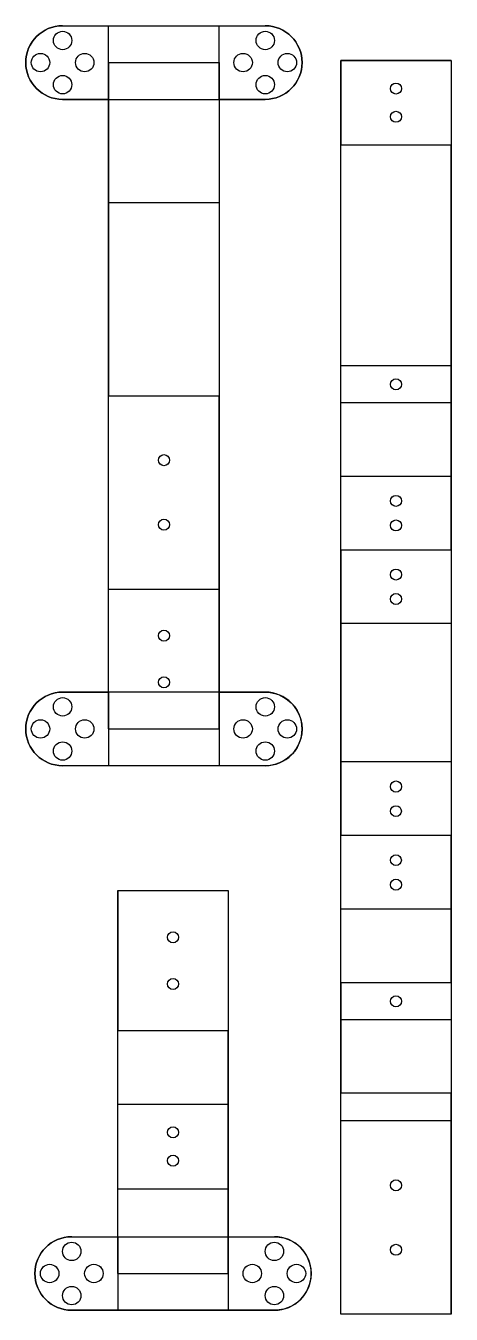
# Model space of a CAD drawing. Header units: millimetres. Extents: x 105 to 221, y 329 to 679.
import ezdxf

# ---------------------------------------------------------------- set-up
doc = ezdxf.new("R2010")
doc.units = ezdxf.units.MM
for name, color, linetype in [('body', 1, 'Continuous'), ('hinges_up', 5, 'Continuous'), ('holes', 3, 'Continuous')]:
    doc.layers.add(name, color=color, linetype=linetype)

msp = doc.modelspace()

# ---------------------------------------------------------------- linework, layer by layer
at = {"linetype": 'Continuous', "lineweight": 25}
for p, q in [((115.39, 679.06), (127.89, 679.06)), ((127.89, 679.06), (157.89, 679.06)), ((157.89, 679.06), (170.39, 679.06)), ((127.89, 669.06), (157.89, 669.06)), ((127.89, 669.06), (127.89, 631.06)), ((157.89, 669.06), (157.89, 631.06)), ((220.87, 669.66), (190.87, 669.66)), ((190.87, 669.66), (190.87, 646.66)), ((220.87, 669.66), (220.87, 646.66)), ((115.39, 659.06), (127.89, 659.06)), ((127.89, 659.06), (157.89, 659.06)), ((157.89, 659.06), (170.39, 659.06)), ((190.87, 586.66), (190.87, 646.66)), ((220.87, 586.66), (220.87, 646.66)), ((127.89, 631.06), (127.89, 578.56)), ((157.89, 631.06), (157.89, 578.56)), ((190.87, 576.66), (190.87, 586.66)), ((220.87, 576.66), (220.87, 586.66)), ((127.89, 526.06), (127.89, 578.56)), ((157.89, 526.06), (157.89, 578.56)), ((220.87, 576.66), (190.87, 576.66)), ((190.87, 556.66), (190.87, 576.66)), ((220.87, 556.66), (220.87, 576.66)), ((220.87, 556.66), (190.87, 556.66)), ((190.87, 536.66), (190.87, 556.66)), ((220.87, 536.66), (220.87, 556.66)), ((190.87, 536.66), (190.87, 516.66)), ((220.87, 536.66), (220.87, 516.66)), ((127.89, 488.06), (127.89, 526.06)), ((157.89, 488.06), (157.89, 526.06)), ((190.87, 516.66), (190.87, 479.08)), ((220.87, 516.66), (220.87, 479.08)), ((127.89, 498.06), (115.39, 498.06)), ((157.89, 498.06), (127.89, 498.06)), ((170.39, 498.06), (157.89, 498.06)), ((127.89, 488.06), (157.89, 488.06)), ((127.89, 478.06), (115.39, 478.06)), ((157.89, 478.06), (127.89, 478.06)), ((170.39, 478.06), (157.89, 478.06)), ((190.87, 479.08), (190.87, 459.08)), ((220.87, 479.08), (220.87, 459.08)), ((190.87, 439.08), (190.87, 459.08)), ((220.87, 439.08), (220.87, 459.08)), ((130.37, 444.14), (160.37, 444.14)), ((130.37, 444.14), (130.37, 406.14)), ((160.37, 444.14), (160.37, 406.14)), ((220.87, 439.08), (190.87, 439.08)), ((190.87, 419.08), (190.87, 439.08)), ((220.87, 419.08), (220.87, 439.08)), ((190.87, 419.08), (190.87, 409.08)), ((220.87, 419.08), (220.87, 409.08)), ((130.37, 386.14), (130.37, 406.14)), ((160.37, 386.14), (160.37, 406.14)), ((220.87, 409.08), (190.87, 409.08)), ((190.87, 409.08), (190.87, 389.08)), ((220.87, 409.08), (220.87, 389.08)), ((190.87, 381.58), (190.87, 389.08)), ((220.87, 381.58), (220.87, 389.08)), ((130.37, 363.14), (130.37, 386.14)), ((160.37, 363.14), (160.37, 386.14)), ((220.87, 381.58), (190.87, 381.58)), ((190.87, 329.08), (190.87, 381.58)), ((220.87, 329.08), (220.87, 381.58)), ((130.37, 340.14), (130.37, 363.14)), ((160.37, 340.14), (160.37, 363.14)), ((117.87, 350.14), (130.37, 350.14)), ((130.37, 350.14), (160.37, 350.14)), ((160.37, 350.14), (172.87, 350.14)), ((130.37, 340.14), (160.37, 340.14)), ((117.87, 330.14), (130.37, 330.14)), ((130.37, 330.14), (160.37, 330.14)), ((160.37, 330.14), (172.87, 330.14)), ((220.87, 329.08), (190.87, 329.08))]:
    msp.add_line(p, q, dxfattribs=at)
for centre, start, end in [((115.39, 669.06), 90, 270), ((170.39, 669.06), 270, 90), ((115.39, 488.06), 90, 270), ((170.39, 488.06), 270, 90), ((117.87, 340.14), 90, 270), ((172.87, 340.14), 270, 90)]:
    msp.add_arc(centre, 10, start, end, dxfattribs=at)
at = {"layer": 'body'}
for points in [[(127.89, 659.06), (115.39, 659.06, -1), (115.39, 679.06), (157.89, 679.06), (170.39, 679.06, -1), (170.39, 659.06), (157.89, 659.06), (157.89, 498.06), (170.39, 498.06, -1.000001), (170.39, 478.06), (115.39, 478.06, -1), (115.39, 498.06), (127.89, 498.06)], [(130.37, 350.14), (130.37, 444.14), (160.37, 444.14), (160.37, 350.14), (172.87, 350.14, -1.000001), (172.87, 330.14), (117.87, 330.14, -1), (117.87, 350.14)]]:
    msp.add_lwpolyline(points, format="xyb", close=True, dxfattribs=at)
msp.add_lwpolyline([(190.87, 669.66), (220.87, 669.66), (220.87, 329.08), (190.87, 329.08)], close=True, dxfattribs=at)
at = {"layer": 'hinges_up', "linetype": 'Continuous', "lineweight": 25}
for p, q in [((127.89, 659.06), (127.89, 679.06)), ((157.89, 659.06), (157.89, 679.06)), ((220.87, 646.66), (190.87, 646.66)), ((127.89, 631.06), (157.89, 631.06)), ((220.87, 586.66), (190.87, 586.66)), ((127.89, 578.56), (157.89, 578.56)), ((220.87, 536.66), (190.87, 536.66)), ((127.89, 526.06), (157.89, 526.06)), ((220.87, 516.66), (190.87, 516.66)), ((127.89, 498.06), (127.89, 478.06)), ((157.89, 498.06), (157.89, 478.06)), ((220.87, 479.08), (190.87, 479.08)), ((220.87, 459.08), (190.87, 459.08)), ((220.87, 419.08), (190.87, 419.08)), ((130.37, 406.14), (160.37, 406.14)), ((220.87, 389.08), (190.87, 389.08)), ((130.37, 386.14), (160.37, 386.14)), ((130.37, 363.14), (160.37, 363.14)), ((130.37, 350.14), (130.37, 330.14)), ((160.37, 350.14), (160.37, 330.14))]:
    msp.add_line(p, q, dxfattribs=at)
at = {"layer": 'holes', "linetype": 'Continuous', "lineweight": 25}
for centre, radius in [((115.39, 675.06), 2.5), ((170.39, 675.06), 2.5), ((109.39, 669.06), 2.5), ((121.39, 669.06), 2.5), ((164.39, 669.06), 2.5), ((176.39, 669.06), 2.5), ((115.39, 663.06), 2.5), ((170.39, 663.06), 2.5), ((205.87, 662), 1.5), ((205.87, 654.33), 1.5), ((205.87, 581.66), 1.5), ((142.89, 561.06), 1.5), ((205.87, 550), 1.5), ((142.89, 543.56), 1.5), ((205.87, 543.33), 1.5), ((205.87, 530), 1.5), ((205.87, 523.33), 1.5), ((142.89, 513.4), 1.5), ((142.89, 500.73), 1.5), ((115.39, 494.06), 2.5), ((170.39, 494.06), 2.5), ((109.39, 488.06), 2.5), ((121.39, 488.06), 2.5), ((164.39, 488.06), 2.5), ((176.39, 488.06), 2.5), ((115.39, 482.06), 2.5), ((170.39, 482.06), 2.5), ((205.87, 472.41), 1.51), ((205.87, 465.74), 1.46), ((205.87, 452.41), 1.46), ((205.87, 445.74), 1.51), ((145.37, 431.47), 1.5), ((145.37, 418.8), 1.5), ((205.87, 414.08), 1.5), ((145.37, 378.47), 1.5), ((145.37, 370.81), 1.5), ((205.87, 364.08), 1.5), ((117.87, 346.14), 2.5), ((172.87, 346.14), 2.5), ((205.87, 346.58), 1.5), ((111.87, 340.14), 2.5), ((123.87, 340.14), 2.5), ((166.87, 340.14), 2.5), ((178.87, 340.14), 2.5), ((117.87, 334.14), 2.5), ((172.87, 334.14), 2.5)]:
    msp.add_circle(centre, radius, dxfattribs=at)

doc.saveas('drawing.dxf')
